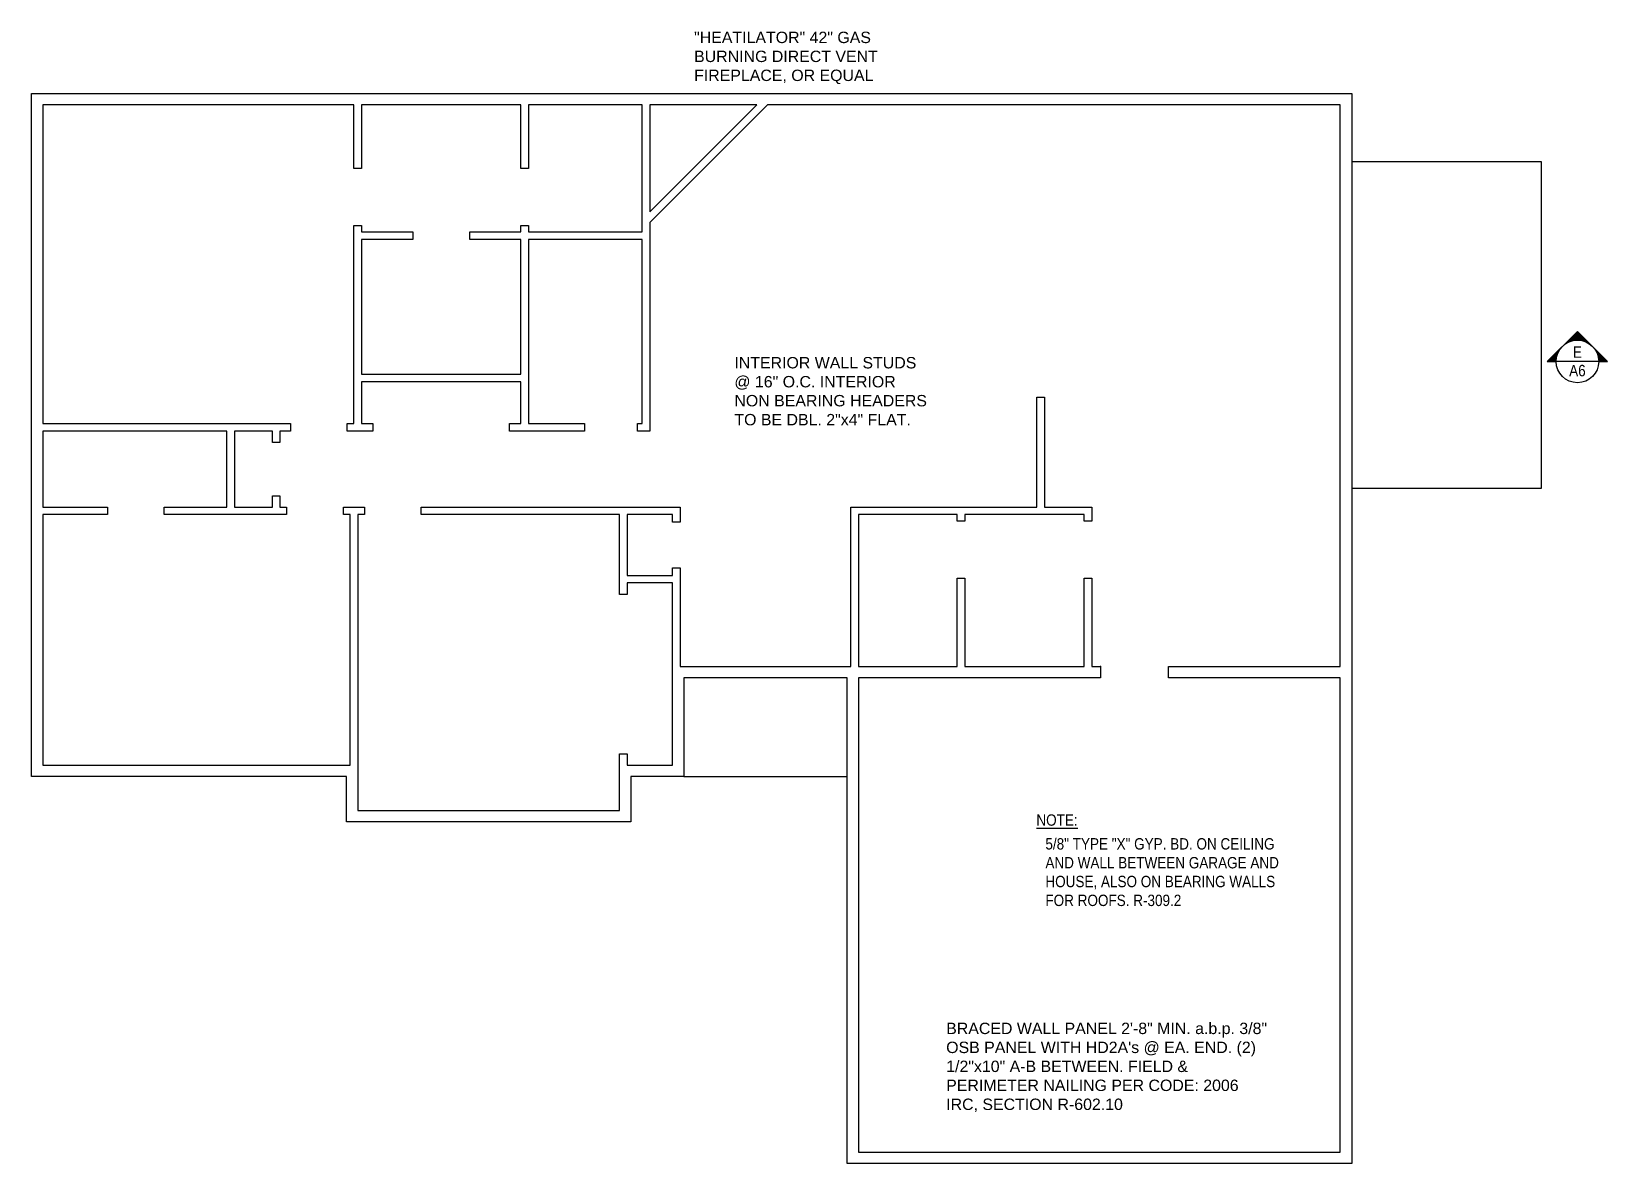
# Model space of a CAD drawing. Header units: millimetres. Extents: x 0 to 34.6, y 0.1 to 24.9.
import ezdxf
from ezdxf.enums import TextEntityAlignment as Align

# ---------------------------------------------------------------- set-up
doc = ezdxf.new("R2010")
doc.units = ezdxf.units.MM
for name, color, linetype in [('ANNTEXT', 4, 'Continuous'), ('GAZEBO', 1, 'Continuous'), ('xref-Bishop-Overland-08$0$A-FOOTPRINT', 5, 'Continuous')]:
    doc.layers.add(name, color=color, linetype=linetype)
doc.styles.get("Standard").update_dxf_attribs({"font": 'arial.ttf'})

msp = doc.modelspace()

# ---------------------------------------------------------------- linework, layer by layer
at = {"layer": 'ANNTEXT', "ltscale": 0.1}
for p, q in [((33.662, 18.024), (33.663, 18.024)), ((33.691, 18.053), (33.699, 18.053)), ((33.72, 18.083), (33.745, 18.083)), ((33.749, 18.112), (33.807, 18.112)), ((33.778, 18.141), (34.169, 18.141)), ((33.807, 18.17), (34.14, 18.17)), ((33.837, 18.199), (34.111, 18.199)), ((33.866, 18.228), (34.081, 18.228)), ((33.895, 18.257), (34.052, 18.257)), ((33.924, 18.286), (34.023, 18.286)), ((33.953, 18.315), (33.994, 18.315)), ((34.14, 18.112), (34.198, 18.112)), ((34.202, 18.083), (34.227, 18.083)), ((34.248, 18.053), (34.256, 18.053)), ((34.284, 18.024), (34.285, 18.024)), ((33.313, 17.675), (33.506, 17.675)), ((33.342, 17.704), (33.507, 17.704)), ((33.371, 17.733), (33.51, 17.733)), ((33.4, 17.763), (33.515, 17.763)), ((33.429, 17.792), (33.521, 17.792)), ((33.458, 17.821), (33.53, 17.821)), ((33.487, 17.85), (33.54, 17.85)), ((34.441, 17.675), (33.506, 17.675)), ((33.517, 17.879), (33.553, 17.879)), ((33.546, 17.908), (33.568, 17.908)), ((33.575, 17.937), (33.587, 17.937)), ((33.604, 17.966), (33.608, 17.966)), ((33.633, 17.995), (33.633, 17.995)), ((34.314, 17.995), (34.314, 17.995)), ((34.339, 17.966), (34.343, 17.966)), ((34.36, 17.937), (34.372, 17.937)), ((34.379, 17.908), (34.402, 17.908)), ((34.394, 17.879), (34.431, 17.879)), ((34.407, 17.85), (34.46, 17.85)), ((34.418, 17.821), (34.489, 17.821)), ((34.426, 17.792), (34.518, 17.792)), ((34.433, 17.763), (34.547, 17.763)), ((34.437, 17.733), (34.576, 17.733)), ((34.44, 17.704), (34.605, 17.704)), ((34.441, 17.675), (34.634, 17.675))]:
    msp.add_line(p, q, dxfattribs=at)
msp.add_lwpolyline([(34.634, 17.675), (33.974, 18.336), (33.313, 17.675)], dxfattribs=at)
msp.add_circle((33.974, 17.675), 0.467, dxfattribs=at)
at = {"layer": 'GAZEBO', "color": 1, "ltscale": 0.1}
for points in [[(29.015, 23.31), (29.015, 0.06), (17.932, 0.06), (17.932, 8.56), (17.932, 10.727), (14.348, 10.727), (14.348, 8.56), (13.182, 8.56), (13.182, 7.56), (6.932, 7.56), (6.932, 8.56), (0.015, 8.56), (0.015, 23.56), (29.015, 23.56)], [(13.432, 23.31), (10.932, 23.31), (10.932, 21.914), (10.765, 21.914), (10.765, 23.31), (7.265, 23.31), (7.265, 21.914), (7.098, 21.914), (7.098, 23.31), (0.265, 23.31), (0.265, 16.31), (5.702, 16.31), (5.702, 16.144), (5.473, 16.144), (5.473, 15.894), (5.307, 15.894), (5.307, 16.144), (4.473, 16.144), (4.473, 14.477), (5.307, 14.477), (5.307, 14.727), (5.473, 14.727), (5.473, 14.477), (5.619, 14.477), (5.619, 14.31), (2.932, 14.31), (2.932, 14.477), (4.307, 14.477), (4.307, 16.144), (0.265, 16.144), (0.265, 14.477), (1.682, 14.477), (1.682, 14.31), (0.265, 14.31), (0.265, 8.81), (7.015, 8.81), (7.015, 14.31), (6.869, 14.31), (6.869, 14.477), (7.327, 14.477), (7.327, 14.31), (7.182, 14.31), (7.182, 7.81), (12.932, 7.81), (12.932, 9.06), (13.098, 9.06), (13.098, 8.81), (14.098, 8.81), (14.098, 12.81), (13.098, 12.81), (13.098, 12.56), (12.932, 12.56), (12.932, 14.31), (8.577, 14.31), (8.577, 14.477), (14.265, 14.477), (14.265, 14.144), (14.098, 14.144), (14.098, 14.31), (13.098, 14.31), (13.098, 12.977), (14.098, 12.977), (14.098, 13.144), (14.265, 13.144), (14.265, 10.977), (18.015, 10.977), (18.015, 14.477), (22.098, 14.477), (22.098, 16.894), (22.265, 16.894), (22.265, 14.477), (23.307, 14.477), (23.307, 14.164), (23.14, 14.164), (23.14, 14.31), (20.515, 14.31), (20.515, 14.164), (20.348, 14.164), (20.348, 14.31), (18.182, 14.31), (18.182, 10.977), (20.348, 10.977), (20.348, 12.914), (20.515, 12.914), (20.515, 10.977), (23.14, 10.977), (23.14, 12.914), (23.307, 12.914), (23.307, 10.977), (23.494, 10.977), (23.494, 10.727), (18.182, 10.727), (18.182, 0.31), (28.765, 0.31), (28.765, 10.727), (24.994, 10.727), (24.994, 10.977), (28.765, 10.977), (28.765, 23.31), (16.182, 23.31), (13.598, 20.727), (13.598, 16.144), (13.327, 16.144), (13.327, 16.31), (13.432, 16.31), (13.432, 20.352), (10.932, 20.352), (10.932, 16.31), (12.161, 16.31), (12.161, 16.144), (10.515, 16.144), (10.515, 16.31), (10.765, 16.31), (10.765, 17.227), (7.265, 17.227), (7.265, 16.31), (7.515, 16.31), (7.515, 16.144), (6.952, 16.144), (6.952, 16.31), (7.098, 16.31), (7.098, 20.664), (7.265, 20.664), (7.265, 20.519), (8.39, 20.519), (8.39, 20.352), (7.265, 20.352), (7.265, 17.394), (10.765, 17.394), (10.765, 20.352), (9.64, 20.352), (9.64, 20.519), (10.765, 20.519), (10.765, 20.664), (10.932, 20.664), (10.932, 20.519), (13.432, 20.519)], [(13.598, 23.31), (13.598, 20.963), (15.946, 23.31)]]:
    msp.add_lwpolyline(points, close=True, dxfattribs=at)
msp.add_point((23.494, 10.977), dxfattribs=at)
at = {"layer": 'xref-Bishop-Overland-08$0$A-FOOTPRINT', "ltscale": 0.1}
for points in [[(33.182, 22.06), (29.015, 22.06), (29.015, 14.894), (33.182, 14.894)], [(17.932, 10.727), (14.348, 10.727), (14.348, 8.56), (17.932, 8.56)]]:
    msp.add_lwpolyline(points, close=True, dxfattribs=at)

# ---------------------------------------------------------------- texts
at = {"layer": 'ANNTEXT', "ltscale": 0.1, "width": 0.85}
for s, p in [('E', (33.974, 17.88)), ('A6', (33.974, 17.474))]:
    msp.add_text(s, height=0.25, dxfattribs=at).set_placement(p, align=Align.MIDDLE_CENTER)
for s, p in [('%%uNOTE:', (22.089, 7.603)), ('5/8" TYPE "X" GYP. BD. ON CEILING', (22.287, 7.08)), ('AND WALL BETWEEN GARAGE AND', (22.287, 6.666)), ('HOUSE, ALSO ON BEARING WALLS', (22.287, 6.253)), ('FOR ROOFS. R-309.2', (22.287, 5.839))]:
    msp.add_text(s, height=0.25, dxfattribs=at).set_placement(p, align=Align.MIDDLE_LEFT)
at = {"layer": 'ANNTEXT', "ltscale": 0.1, "char_height": 0.25, "attachment_point": 1}
for s, insert, width in [('"HEATILATOR" 42" GAS BURNING DIRECT VENT FIREPLACE, OR EQUAL', (14.57, 24.917), 4.45573), ('INTERIOR WALL STUDS @ 16" O.C. INTERIOR NON BEARING HEADERS TO BE DBL. 2"x4" FLAT.', (15.455, 17.772), 4.37125), ('BRACED WALL PANEL 2\'-8" MIN. a.b.p. 3/8" OSB PANEL WITH HD2A\'s @ EA. END. (2) 1/2"x10" A-B BETWEEN. FIELD & PERIMETER NAILING PER CODE: 2006 IRC, SECTION R-602.10', (20.108, 3.152), 7.03906)]:
    msp.add_mtext(s, dxfattribs=dict(at, insert=insert, width=width))

doc.saveas('drawing.dxf')
